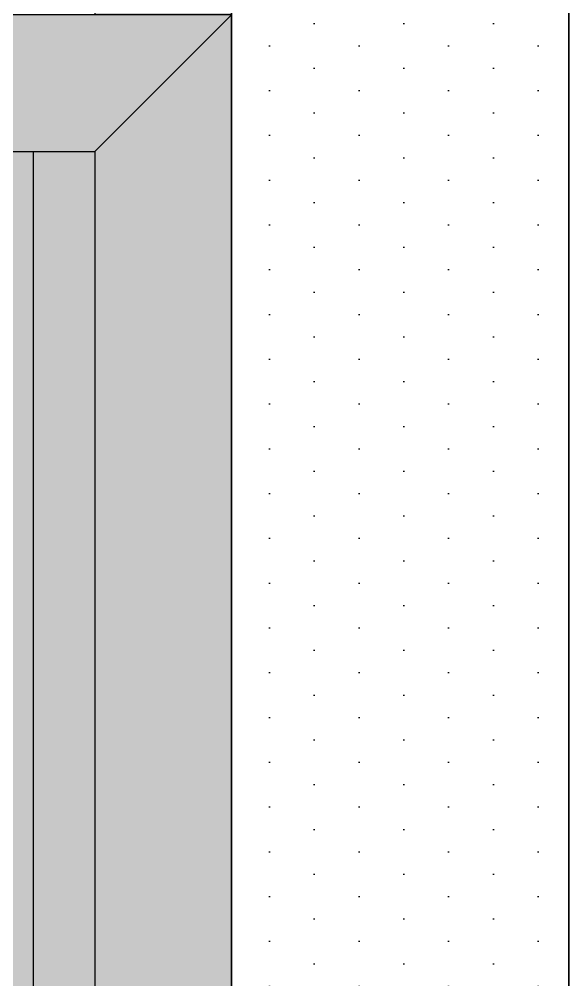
# Model space of a CAD drawing. Header units: millimetres. Extents: x 2519235 to 7246330, y 25937 to 201821.
# Drawn here: x 2744407 to 2744894, y 104662 to 105513 of the extents above; entities that cross this region are included whole.
import ezdxf

# ---------------------------------------------------------------- set-up
doc = ezdxf.new("R2010")
doc.units = ezdxf.units.MM
for name, color, linetype in [('000 - CONCRETE_COL_CUT_COLOR_1', 1, 'Continuous'), ('000 - CONCRETE_COL_HATCH_', 251, 'Continuous'), ('000 - CONCRETE_COL_WIPEOUT_', 250, 'Continuous'), ('000 - CONCRETE_PRECAST_CUT_COLOR_4', 4, 'Continuous'), ('010 - ASPG_FLASHING_HATCH_', 251, 'Continuous'), ('010 - ASPG_FLASHING_MAIN_COLOR_2', 2, 'Continuous'), ('010 - ASPG_FLASHING_MAIN_COLOR_4', 4, 'Continuous'), ('010 - ASPG_FLASHING_WIPEOUT_', 250, 'Continuous'), ('_Wall-PRECAST', 62, 'Continuous'), ('Xref-PLAN-106.940$0$_Beam', 1, 'Continuous'), ('Xref-PLAN-106.940$0$_PP-Dim', 1, 'Continuous')]:
    doc.layers.add(name, color=color, linetype=linetype)
pattern_1 = [(0, (0, 0), (3.96875, 7.9375), [0, -7.9375])]

# ---------------------------------------------------------------- blocks, each defined once
blk = doc.blocks.new('Xref-PLAN-106.940')
at = {"layer": 'Xref-PLAN-106.940$0$_Beam'}
for p, q in [((145669.18, 10348.39), (145669.18, 6933.4)), ((145969.18, 10348.39), (145969.18, 6933.4))]:
    blk.add_line(p, q, dxfattribs=at)
at = {"layer": 'Xref-PLAN-106.940$0$_PP-Dim'}
for p, q in [((140694.18, 10358.39), (145669.18, 10358.39)), ((140694.18, 10058.39), (145669.18, 10058.39))]:
    blk.add_line(p, q, dxfattribs=at)
blk = doc.blocks.new('*U2092')
at = {"layer": '000 - CONCRETE_COL_HATCH_'}
h = blk.add_hatch(dxfattribs=at)
h.set_pattern_fill('AR-CONC', color=256, scale=0.04)
h.set_pattern_definition([(50, (-1000, -765886.849), (7.28738676, -0.63756342), [0.762, -8.382]), (355, (-1000, -765886.849), (-1.40973686, 7.64227381), [0.6096, -6.70562337]), (100.4514447, (-999.393, -765886.902), (5.877649884, 7.004710076), [0.64760035, -7.123609784]), (46.1842, (-1000, -765884.817), (10.84316164, -1.68169312), [1.143, -12.573]), (96.6355576, (-999.096, -765884.957), (9.49616536, 9.89704498), [0.97140093, -10.68542433]), (351.1841512, (-1000, -765884.817), (9.49616536, 9.89704498), [0.91439868, -10.05838928]), (21, (-998.984, -765885.325), (6.06457565, -4.090607927), [0.762, -8.382]), (326, (-998.984, -765885.325), (2.472081134, 7.367518645), [0.6096, -6.7056]), (71.451445, (-998.4786, -765885.666), (8.53665677, 3.276910755), [0.64760035, -7.123597504]), (37.5, (-1000, -765886.8492), (0.12354413, 3.382201555), [0, -6.62432, 0, -6.8072, 0, -6.731]), (7.5, (-1000, -765886.8492), (2.6727865, 4.007222993), [0, -3.88112, 0, -6.47192, 0, -2.5654]), (327.5, (-1002.2657, -765886.8492), (5.423623807, -0.22914976), [0, -2.54, 0, -7.9248, 0, -10.5156]), (317.5, (-1003.2817, -765886.849), (5.925167255, 1.01705964), [0, -3.302, 0, -5.26288, 0, -7.4676])])
h.paths.add_polyline_path([(0, 0), (-150, 0), (-150, 40), (-200, 40), (-200, 1865), (-150, 1865), (-150, 1905), (0, 1905)])
at = {"layer": '000 - CONCRETE_COL_CUT_COLOR_1', "color": 0, "lineweight": -2}
blk.add_lwpolyline([(-200, 1865), (-150, 1865), (-150, 1905), (0, 1905), (0, 1905), (0, 1905), (0, 1905), (0, 1905), (0, 1905), (0, 1905), (0, 1905), (0, 1905), (0, 1905), (0, 1905), (0, 1905), (0, 1905), (0, 1905), (0, 1905), (0, 1905), (0, 1905), (0, 1905), (0, 1905), (0, 1905), (0, 1905), (0, 1905), (0, 1905), (0, 1905), (0, 1905), (0, 1905), (0, 1905), (0, 1905), (0, 1905), (0, 1905), (0, 1905), (0, 1905), (0, 1905), (0, 1905), (0, 1905), (0, 1905), (0, 1905), (0, 1905), (0, 1905), (0, 1905), (0, 1905), (0, 0)], dxfattribs=at)
blk = doc.blocks.new('A$C6d15e31b')
at = {"layer": '_Wall-PRECAST', "color": 1}
for p, q in [((9875, -13210), (9875, -15115)), ((10025, -13210), (9875, -13210)), ((10025, -15115), (10025, -13210))]:
    blk.add_line(p, q, dxfattribs=at)
blk.add_blockref('Xref-PLAN-106.940', (-135619.34, -23258.4))
at = {"layer": '000 - CONCRETE_PRECAST_CUT_COLOR_4'}
blk.add_blockref('*U2092', (10025, -15115), dxfattribs=at)
blk = doc.blocks.new('*U2955')
blk.add_wipeout([(0, 69.3), (1528.54, 69.3), (1649.84, -52), (0, -52)]).dxf.layer = '010 - ASPG_FLASHING_WIPEOUT_'
at = {"layer": '010 - ASPG_FLASHING_HATCH_'}
h = blk.add_hatch(dxfattribs=at)
h.set_pattern_fill('DOTS', color=256, scale=0.1)
h.set_pattern_definition(pattern_1)
h.paths.add_polyline_path([(0, 69.3), (1528.54, 69.3), (1649.84, -52), (0, -52)])
at = {"layer": '010 - ASPG_FLASHING_MAIN_COLOR_4'}
blk.add_lwpolyline([(0, 69.3), (1528.54, 69.3), (1649.84, -52), (0, -52)], close=True, dxfattribs=at)
blk = doc.blocks.new('*U2954')
blk.add_wipeout([(0, -52), (3724, -52), (3425, -351), (0, -351)]).dxf.layer = '010 - ASPG_FLASHING_WIPEOUT_'
at = {"layer": '010 - ASPG_FLASHING_HATCH_'}
h = blk.add_hatch(dxfattribs=at)
h.set_pattern_fill('DOTS', color=256, scale=0.5)
h.set_pattern_definition([(0, (0, 0), (19.84375, 39.6875), [0, -39.6875])])
h.paths.add_polyline_path([(0, -52), (3724, -52), (3425, -351), (0, -351)])
at = {"layer": '010 - ASPG_FLASHING_MAIN_COLOR_2'}
blk.add_lwpolyline([(0, -52), (3724, -52), (3425, -351), (0, -351)], close=True, dxfattribs=at)
blk.add_wipeout([(0, 69.3), (3845.3, 69.3), (3724, -52), (0, -52)]).dxf.layer = '010 - ASPG_FLASHING_WIPEOUT_'
at = {"layer": '010 - ASPG_FLASHING_HATCH_'}
h = blk.add_hatch(dxfattribs=at)
h.set_pattern_fill('DOTS', color=256, scale=0.1)
h.set_pattern_definition(pattern_1)
h.paths.add_polyline_path([(0, 69.3), (3845.3, 69.3), (3724, -52), (0, -52)])
at = {"layer": '010 - ASPG_FLASHING_MAIN_COLOR_4'}
blk.add_lwpolyline([(0, 69.3), (3845.3, 69.3), (3724, -52), (0, -52)], close=True, dxfattribs=at)
blk = doc.blocks.new('W-1-PP17-ENT1_REV03_20260621-000232_LOPF_FLASHING')
at = {"xscale": -1.000000000000001, "rotation": 90}
blk.add_blockref('*U2954', (9998.84, -12897), dxfattribs=at)
at = {"xscale": -1, "rotation": 180}
blk.add_blockref('*U2955', (8401, -13248), dxfattribs=at)

msp = doc.modelspace()

# ---------------------------------------------------------------- block references
msp.add_blockref('A$C6d15e31b', (2734544.161, 118712.942))

# ---------------------------------------------------------------- next in the draw order: block references
msp.add_blockref('W-1-PP17-ENT1_REV03_20260621-000232_LOPF_FLASHING', (2734544.161, 118712.942))

doc.saveas('drawing.dxf')
